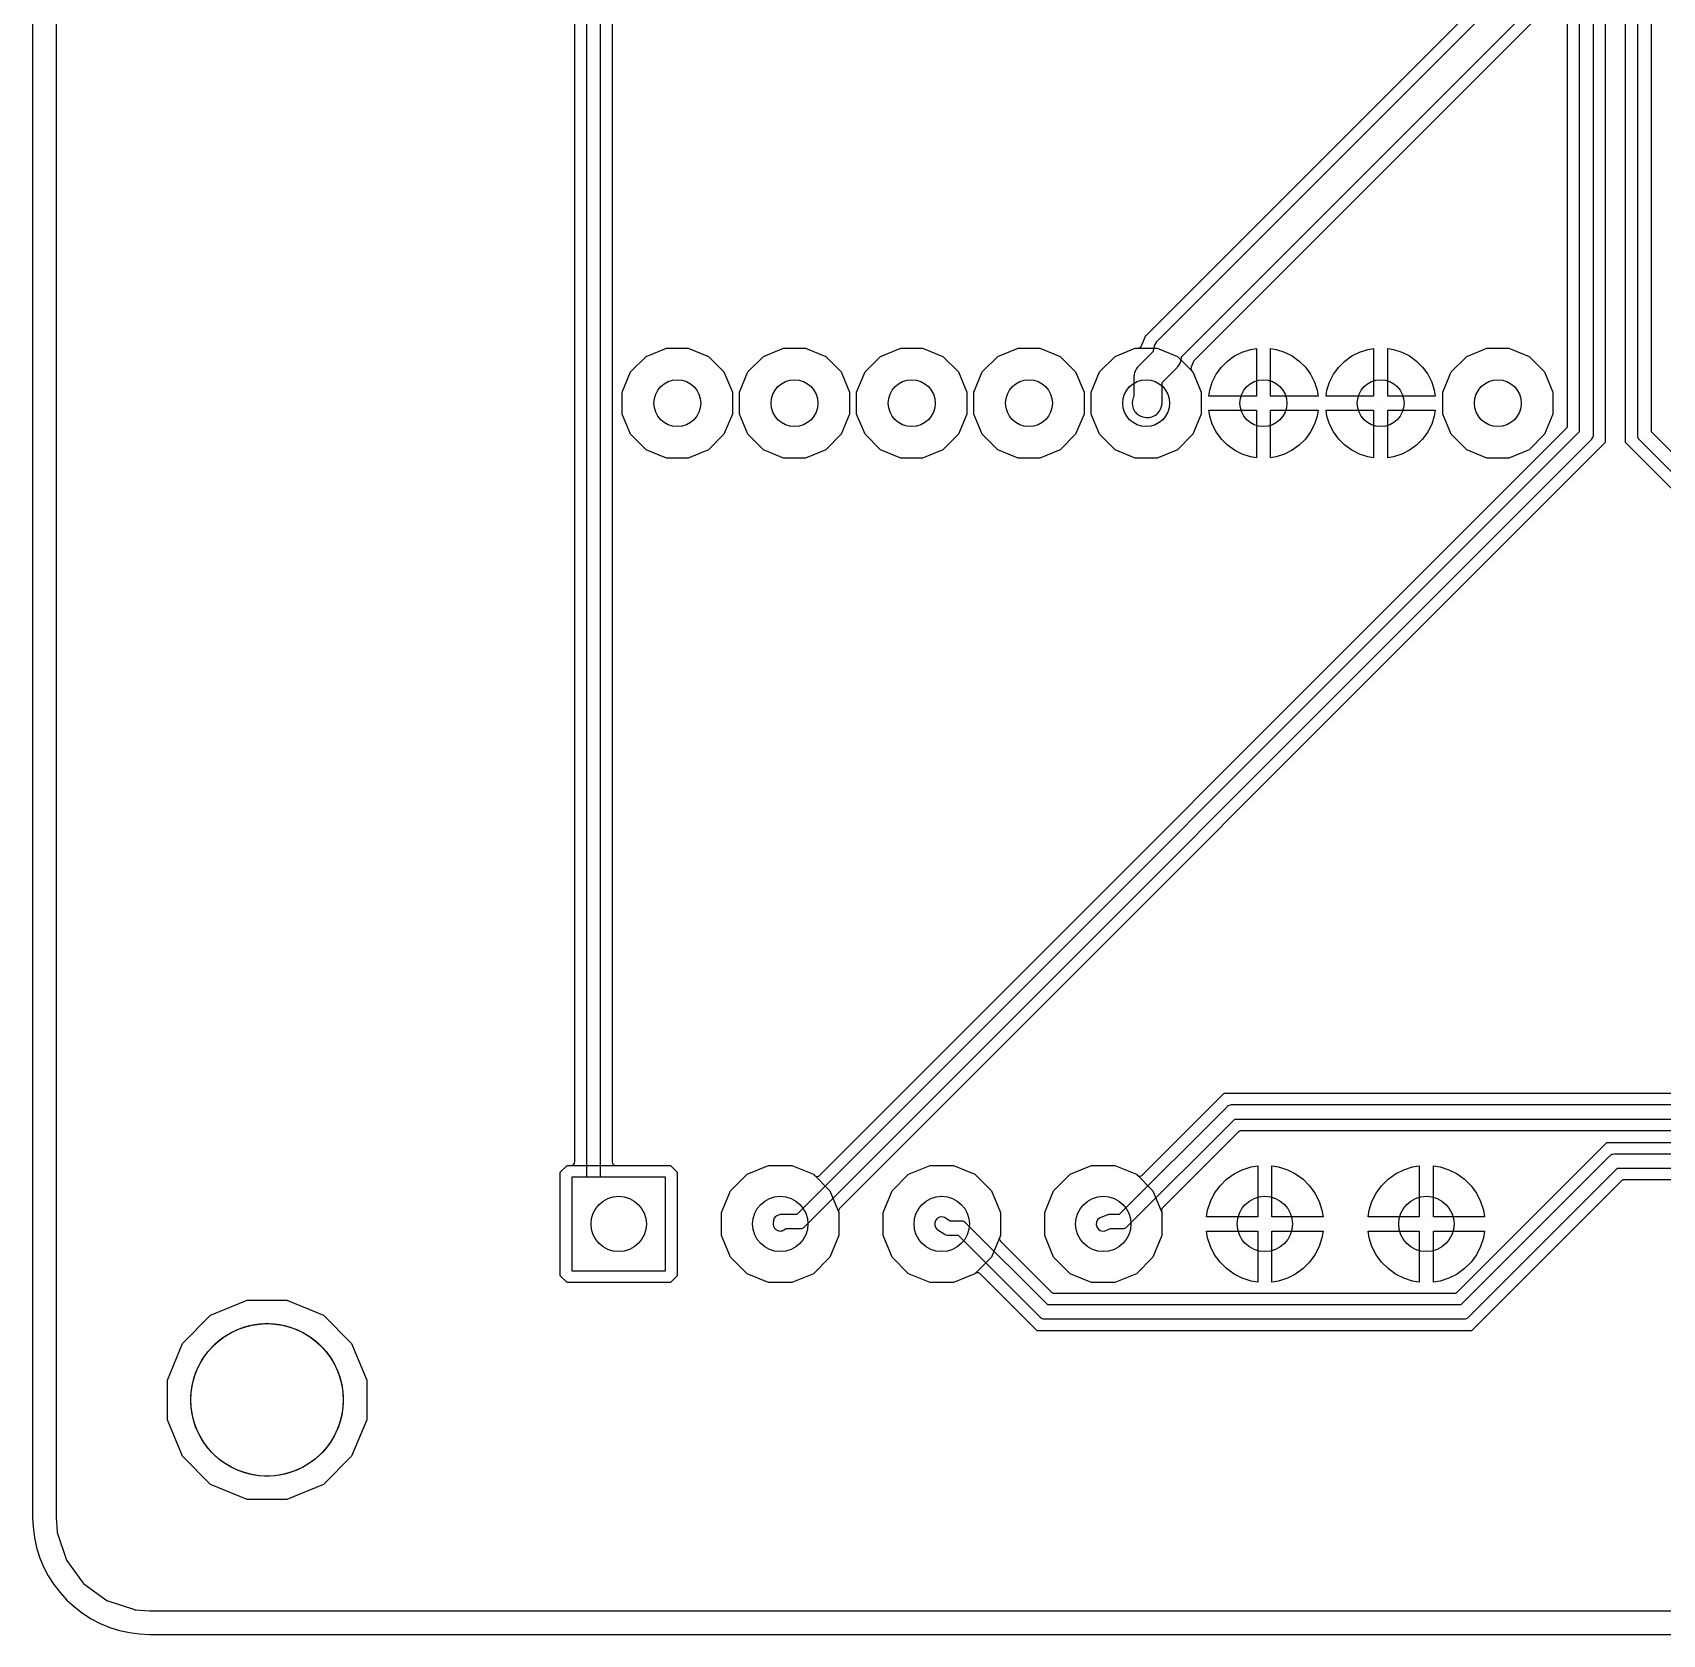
# Model space of a CAD drawing. Header units: inches. Extents: x 0 to 6.5, y 0 to 4.
# Drawn here: x 0 to 1.39, y 0 to 1.366 of the extents above; entities that cross this region are included whole.
import ezdxf

# ---------------------------------------------------------------- set-up
doc = ezdxf.new("R2010")
doc.units = ezdxf.units.IN

msp = doc.modelspace()

# ---------------------------------------------------------------- linework, layer by layer
at = {"layer": '16_copper'}
for points in [[(0.02, 3.9), (0.02, 0.1), (0.02, 0.0999), (0.02, 0.0998), (0.021, 0.0877), (0.021, 0.0874), (0.0211, 0.087), (0.0285, 0.0641), (0.0286, 0.0641), (0.0286, 0.064), (0.0287, 0.0638), (0.0287, 0.0637), (0.0288, 0.0636), (0.0289, 0.0633, 0.006887), (0.029, 0.0633), (0.0431, 0.0438), (0.0432, 0.0437), (0.0432, 0.0437), (0.0435, 0.0434), (0.0437, 0.0432, 0.006878), (0.0438, 0.0431), (0.0633, 0.029), (0.0633, 0.0289), (0.0634, 0.0289), (0.0638, 0.0287), (0.064, 0.0286, 0.00688), (0.0641, 0.0285), (0.087, 0.0211), (0.0873, 0.021), (0.0877, 0.021), (0.0998, 0.02), (0.0999, 0.02), (0.1, 0.02), (6.4, 0.02)], [(1.3415, 1.5211), (1.3415, 1.0164), (0.6884, 0.3633), (0.6884, 0.3632), (0.6883, 0.3632, 0.186412), (0.6876, 0.3608), (0.6877, 0.3604), (0.6877, 0.3601, 0.007491), (0.6878, 0.36), (0.6878, 0.3599), (0.6878, 0.3401), (0.6802, 0.3217), (0.6661, 0.3076), (0.6477, 0.3), (0.6278, 0.3), (0.6095, 0.3076), (0.5954, 0.3217), (0.5878, 0.3401), (0.5878, 0.3599), (0.5954, 0.3783), (0.6095, 0.3924), (0.6278, 0.4), (0.6477, 0.4), (0.6661, 0.3924), (0.6671, 0.3914, 0.414231), (0.6713, 0.3914), (1.3086, 1.0287), (1.3088, 1.029), (1.309, 1.0293, 0.087651), (1.3094, 1.0302), (1.3095, 1.0305, 0.012029), (1.3095, 1.0307), (1.3095, 1.0309), (1.3095, 1.5356)], [(1.3195, 1.529), (1.3195, 1.0255), (0.652, 0.358), (0.638, 0.358), (0.6376, 0.358), (0.6371, 0.3579, 0.313608), (0.6321, 0.3532), (0.6321, 0.353, 0.006507), (0.6321, 0.3528), (0.632, 0.3526), (0.6318, 0.3506), (0.6318, 0.3494), (0.6321, 0.3482, 0.313613), (0.6375, 0.344), (0.6387, 0.3441, 0.153127), (0.6419, 0.3456), (0.6422, 0.346), (0.6545, 0.346), (0.6547, 0.346), (0.6549, 0.346, 0.153128), (0.6583, 0.3473), (0.6587, 0.3478), (1.3297, 1.0188), (1.3299, 1.0189), (1.33, 1.0191, 0.153125), (1.3315, 1.0224), (1.3315, 1.023), (1.3315, 1.5265)]]:
    msp.add_lwpolyline(points, format="xyb", dxfattribs=at)
msp.add_lwpolyline([(1.54, 0.39), (1.5075, 0.39), (1.5075, 0.8965), (1.5075, 0.8967), (1.5075, 0.8969, 0.153128), (1.5062, 0.9003), (1.5057, 0.9007), (1.381, 1.0255), (1.381, 1.5241), (1.3813, 1.5242, 1), (1.3687, 1.5448), (1.3672, 1.5437, 0.509525), (1.3687, 1.5242), (1.369, 1.5241), (1.369, 1.023), (1.369, 1.0228), (1.369, 1.0226, 0.153128), (1.3703, 1.0192), (1.3708, 1.0188), (1.4955, 0.894), (1.4955, 0.39), (1.46, 0.39), (1.46, 0.31), (1.54, 0.31)], format="xyb", close=True, dxfattribs=at)
msp.add_lwpolyline([(1.4846, 0.8908), (1.359, 1.0164), (1.359, 1.5181)], dxfattribs=at)
for points in [[(0.5407, 1.003), (0.5234, 1.0102), (0.5102, 1.0234), (0.503, 1.0407), (0.503, 1.0593), (0.5102, 1.0766), (0.5234, 1.0898), (0.5407, 1.097), (0.5593, 1.097), (0.5766, 1.0898), (0.5898, 1.0766), (0.597, 1.0593), (0.597, 1.0407), (0.5898, 1.0234), (0.5766, 1.0102), (0.5593, 1.003)], [(0.6407, 1.003), (0.6234, 1.0102), (0.6102, 1.0234), (0.603, 1.0407), (0.603, 1.0593), (0.6102, 1.0766), (0.6234, 1.0898), (0.6407, 1.097), (0.6593, 1.097), (0.6766, 1.0898), (0.6898, 1.0766), (0.697, 1.0593), (0.697, 1.0407), (0.6898, 1.0234), (0.6766, 1.0102), (0.6593, 1.003)], [(0.7407, 1.003), (0.7234, 1.0102), (0.7102, 1.0234), (0.703, 1.0407), (0.703, 1.0593), (0.7102, 1.0766), (0.7234, 1.0898), (0.7407, 1.097), (0.7593, 1.097), (0.7766, 1.0898), (0.7898, 1.0766), (0.797, 1.0593), (0.797, 1.0407), (0.7898, 1.0234), (0.7766, 1.0102), (0.7593, 1.003)], [(0.8407, 1.003), (0.8234, 1.0102), (0.8102, 1.0234), (0.803, 1.0407), (0.803, 1.0593), (0.8102, 1.0766), (0.8234, 1.0898), (0.8407, 1.097), (0.8593, 1.097), (0.8766, 1.0898), (0.8898, 1.0766), (0.897, 1.0593), (0.897, 1.0407), (0.8898, 1.0234), (0.8766, 1.0102), (0.8593, 1.003)], [(0.9407, 1.003), (0.9234, 1.0102), (0.9102, 1.0234), (0.903, 1.0407), (0.903, 1.0593), (0.9102, 1.0766), (0.9234, 1.0898), (0.9407, 1.097), (0.9593, 1.097), (0.9766, 1.0898), (0.9898, 1.0766), (0.997, 1.0593), (0.997, 1.0407), (0.9898, 1.0234), (0.9766, 1.0102), (0.9593, 1.003)], [(1.0034, 1.056), (1.0042, 1.061), (1.0064, 1.068), (1.0098, 1.0746), (1.0142, 1.0806), (1.0194, 1.0858), (1.0254, 1.0902), (1.032, 1.0936), (1.039, 1.0958), (1.044, 1.0966), (1.044, 1.056)], [(1.056, 1.056), (1.056, 1.0966), (1.061, 1.0958), (1.068, 1.0936), (1.0746, 1.0902), (1.0806, 1.0858), (1.0858, 1.0806), (1.0902, 1.0746), (1.0936, 1.068), (1.0958, 1.061), (1.0966, 1.056)], [(1.1034, 1.056), (1.1042, 1.061), (1.1064, 1.068), (1.1098, 1.0746), (1.1142, 1.0806), (1.1194, 1.0858), (1.1254, 1.0902), (1.132, 1.0936), (1.139, 1.0958), (1.144, 1.0966), (1.144, 1.056)], [(1.156, 1.056), (1.156, 1.0966), (1.161, 1.0958), (1.168, 1.0936), (1.1746, 1.0902), (1.1806, 1.0858), (1.1858, 1.0806), (1.1902, 1.0746), (1.1936, 1.068), (1.1958, 1.061), (1.1966, 1.056)], [(1.2407, 1.003), (1.2234, 1.0102), (1.2102, 1.0234), (1.203, 1.0407), (1.203, 1.0593), (1.2102, 1.0766), (1.2234, 1.0898), (1.2407, 1.097), (1.2593, 1.097), (1.2766, 1.0898), (1.2898, 1.0766), (1.297, 1.0593), (1.297, 1.0407), (1.2898, 1.0234), (1.2766, 1.0102), (1.2593, 1.003)], [(1.039, 1.0042), (1.032, 1.0064), (1.0254, 1.0098), (1.0194, 1.0142), (1.0142, 1.0194), (1.0098, 1.0254), (1.0064, 1.032), (1.0042, 1.039), (1.0034, 1.044), (1.044, 1.044), (1.044, 1.0034)], [(1.05, 1.05), (1.05, 1.05), (1.05, 1.05), (1.05, 1.05)], [(1.056, 1.044), (1.0966, 1.044), (1.0958, 1.039), (1.0936, 1.032), (1.0902, 1.0254), (1.0858, 1.0194), (1.0806, 1.0142), (1.0746, 1.0098), (1.068, 1.0064), (1.061, 1.0042), (1.056, 1.0034)], [(1.139, 1.0042), (1.132, 1.0064), (1.1254, 1.0098), (1.1194, 1.0142), (1.1142, 1.0194), (1.1098, 1.0254), (1.1064, 1.032), (1.1042, 1.039), (1.1034, 1.044), (1.144, 1.044), (1.144, 1.0034)], [(1.15, 1.05), (1.15, 1.05), (1.15, 1.05), (1.15, 1.05)], [(1.156, 1.044), (1.1966, 1.044), (1.1958, 1.039), (1.1936, 1.032), (1.1902, 1.0254), (1.1858, 1.0194), (1.1806, 1.0142), (1.1746, 1.0098), (1.168, 1.0064), (1.161, 1.0042), (1.156, 1.0034)], [(0.4559, 0.3), (0.45, 0.3059), (0.45, 0.3941), (0.4559, 0.4), (0.5441, 0.4), (0.55, 0.3941), (0.55, 0.3059), (0.5441, 0.3)], [(0.54, 0.39), (0.46, 0.39), (0.46, 0.31), (0.54, 0.31)], [(0.7656, 0.3), (0.7473, 0.3076), (0.7332, 0.3217), (0.7256, 0.3401), (0.7256, 0.3599), (0.7332, 0.3783), (0.7473, 0.3924), (0.7656, 0.4), (0.7855, 0.4), (0.8039, 0.3924), (0.818, 0.3783), (0.8256, 0.3599), (0.8256, 0.3401), (0.818, 0.3217), (0.8039, 0.3076), (0.7855, 0.3)], [(0.9034, 0.3), (0.8851, 0.3076), (0.871, 0.3217), (0.8634, 0.3401), (0.8634, 0.3599), (0.871, 0.3783), (0.8851, 0.3924), (0.9034, 0.4), (0.9233, 0.4), (0.9417, 0.3924), (0.9558, 0.3783), (0.9634, 0.3599), (0.9634, 0.3401), (0.9558, 0.3217), (0.9417, 0.3076), (0.9233, 0.3)], [(1.0015, 0.356), (1.0024, 0.3617), (1.0048, 0.3692), (1.0084, 0.3762), (1.013, 0.3826), (1.0186, 0.3881), (1.025, 0.3928), (1.032, 0.3963), (1.0395, 0.3988), (1.0452, 0.3997), (1.0452, 0.356)], [(1.0572, 0.356), (1.0572, 0.3997), (1.0629, 0.3988), (1.0704, 0.3963), (1.0774, 0.3928), (1.0838, 0.3881), (1.0893, 0.3826), (1.0939, 0.3762), (1.0975, 0.3692), (1.0999, 0.3617), (1.1009, 0.356)], [(1.1393, 0.356), (1.1402, 0.3617), (1.1426, 0.3692), (1.1462, 0.3762), (1.1508, 0.3826), (1.1564, 0.3881), (1.1628, 0.3928), (1.1698, 0.3963), (1.1773, 0.3988), (1.183, 0.3997), (1.183, 0.356)], [(1.195, 0.356), (1.195, 0.3997), (1.2007, 0.3988), (1.2082, 0.3963), (1.2152, 0.3928), (1.2215, 0.3881), (1.2271, 0.3826), (1.2317, 0.3762), (1.2353, 0.3692), (1.2377, 0.3617), (1.2386, 0.356)], [(1.0512, 0.35), (1.0512, 0.35), (1.0512, 0.35), (1.0512, 0.35)], [(1.189, 0.35), (1.189, 0.35), (1.189, 0.35), (1.189, 0.35)], [(1.0395, 0.3012), (1.032, 0.3037), (1.025, 0.3072), (1.0186, 0.3119), (1.013, 0.3174), (1.0084, 0.3238), (1.0048, 0.3308), (1.0024, 0.3383), (1.0015, 0.344), (1.0452, 0.344), (1.0452, 0.3003)], [(1.0572, 0.344), (1.1009, 0.344), (1.0999, 0.3383), (1.0975, 0.3308), (1.0939, 0.3238), (1.0893, 0.3174), (1.0838, 0.3119), (1.0774, 0.3072), (1.0704, 0.3037), (1.0629, 0.3012), (1.0572, 0.3003)], [(1.1773, 0.3012), (1.1698, 0.3037), (1.1628, 0.3072), (1.1564, 0.3119), (1.1508, 0.3174), (1.1462, 0.3238), (1.1426, 0.3308), (1.1402, 0.3383), (1.1393, 0.344), (1.183, 0.344), (1.183, 0.3003)], [(1.195, 0.344), (1.2386, 0.344), (1.2377, 0.3383), (1.2353, 0.3308), (1.2317, 0.3238), (1.2271, 0.3174), (1.2215, 0.3119), (1.2152, 0.3072), (1.2082, 0.3037), (1.2007, 0.3012), (1.195, 0.3003)], [(0.1831, 0.115), (0.1519, 0.1279), (0.1279, 0.1519), (0.115, 0.1831), (0.115, 0.2169), (0.1279, 0.2481), (0.1519, 0.2721), (0.1831, 0.285), (0.2169, 0.285), (0.2481, 0.2721), (0.2721, 0.2481), (0.285, 0.2169), (0.285, 0.1831), (0.2721, 0.1519), (0.2481, 0.1279), (0.2169, 0.115)]]:
    msp.add_lwpolyline(points, close=True, dxfattribs=at)
at = {"layer": '1_copper'}
for points in [[(0.02, 3.9), (0.02, 0.1), (0.02, 0.0999), (0.02, 0.0998), (0.021, 0.0877), (0.021, 0.0874), (0.0211, 0.087), (0.0285, 0.0641), (0.0286, 0.0641), (0.0286, 0.064), (0.0287, 0.0638), (0.0287, 0.0637), (0.0288, 0.0636), (0.0289, 0.0633, 0.006887), (0.029, 0.0633), (0.0431, 0.0438), (0.0432, 0.0437), (0.0432, 0.0437), (0.0435, 0.0434), (0.0437, 0.0432, 0.006878), (0.0438, 0.0431), (0.0633, 0.029), (0.0633, 0.0289), (0.0634, 0.0289), (0.0638, 0.0287), (0.064, 0.0286, 0.00688), (0.0641, 0.0285), (0.087, 0.0211), (0.0873, 0.021), (0.0877, 0.021), (0.0998, 0.02), (0.0999, 0.02), (0.1, 0.02), (6.4, 0.02)], [(0.4945, 2.0546), (0.4945, 0.403), (0.4945, 0.4028, 0.392588), (0.4975, 0.4), (0.5441, 0.4), (0.55, 0.3941), (0.55, 0.3059), (0.5441, 0.3), (0.4559, 0.3), (0.45, 0.3059), (0.45, 0.3941), (0.4559, 0.4), (0.4595, 0.4), (0.4597, 0.4, 0.392588), (0.4625, 0.403), (0.4625, 2.0691)], [(1.3777, 1.4731), (0.9909, 1.0863), (0.9907, 1.086), (0.9905, 1.0857, 0.070573), (0.9901, 1.085), (0.9901, 1.0849), (0.9884, 1.0807), (0.9884, 1.0806), (0.9883, 1.0806, 0.17561), (0.9884, 1.0786), (0.9885, 1.0782), (0.9885, 1.0782), (0.9885, 1.0781), (0.9888, 1.0778), (0.989, 1.0775, 0.005874), (0.989, 1.0774), (0.9898, 1.0766), (0.997, 1.0593), (0.997, 1.0407), (0.9898, 1.0234), (0.9766, 1.0102), (0.9593, 1.003), (0.9407, 1.003), (0.9234, 1.0102), (0.9102, 1.0234), (0.903, 1.0407), (0.903, 1.0593), (0.9102, 1.0766), (0.9234, 1.0898), (0.9407, 1.097), (0.9432, 1.097, 0.229634), (0.9456, 1.0981), (0.9458, 1.0985), (0.946, 1.0988, 0.00789), (0.946, 1.0989), (0.9493, 1.107), (1.357, 1.5147)], [(1.361, 1.5045), (0.9595, 1.103), (0.9592, 1.1026), (0.9589, 1.1023, 0.144213), (0.9561, 1.0961), (0.9561, 1.0957, 0.015609), (0.956, 1.0949), (0.956, 1.0945), (0.956, 1.094), (0.943, 1.081), (0.9427, 1.0806), (0.9424, 1.0803, 0.144213), (0.9396, 1.0741), (0.9396, 1.0737, 0.015609), (0.9395, 1.0729), (0.9395, 1.0725), (0.9395, 1.0558), (0.9389, 1.0546, 0.415589), (0.9455, 1.0389), (0.9471, 1.0383, 0.487073), (0.9634, 1.0493), (0.9635, 1.0498), (0.9635, 1.0505), (0.9635, 1.0675), (0.9765, 1.0805), (0.9768, 1.0809), (0.9771, 1.0812, 0.144213), (0.9799, 1.0874), (0.9799, 1.0878, 0.015609), (0.98, 1.0886), (0.98, 1.089), (0.98, 1.0895), (1.3745, 1.484)], [(1.4436, 0.4295), (1.0309, 0.4295), (1.0305, 0.4295), (1.0302, 0.4294, 0.087654), (1.0292, 0.429), (1.029, 0.4288), (1.0287, 0.4286), (0.9638, 0.3637), (0.9638, 0.3637), (0.9637, 0.3636), (0.9635, 0.3633), (0.9633, 0.363, 0.120548), (0.963, 0.3612), (0.9631, 0.3608), (0.9631, 0.3605, 0.006888), (0.9632, 0.3604), (0.9634, 0.3599), (0.9634, 0.3401), (0.9558, 0.3217), (0.9417, 0.3076), (0.9233, 0.3), (0.9034, 0.3), (0.8851, 0.3076), (0.871, 0.3217), (0.8634, 0.3401), (0.8634, 0.3599), (0.871, 0.3783), (0.8851, 0.3924), (0.9034, 0.4), (0.9233, 0.4), (0.9417, 0.3924), (0.9424, 0.3917, 0.414231), (0.9466, 0.3917), (1.0164, 0.4615), (1.4386, 0.4615)], [(1.444, 0.4515), (1.023, 0.4515), (1.0228, 0.4515), (1.0226, 0.4515, 0.153128), (1.0192, 0.4502), (1.0188, 0.4497), (0.927, 0.358), (0.9185, 0.358), (0.9183, 0.358), (0.9181, 0.358, 0.050693), (0.9169, 0.3578), (0.9163, 0.3576), (0.9112, 0.3556), (0.9101, 0.355, 0.857953), (0.915, 0.3442), (0.9156, 0.3444), (0.9196, 0.346), (0.9295, 0.346), (0.9297, 0.346), (0.9299, 0.346, 0.153128), (0.9333, 0.3473), (0.9337, 0.3478), (1.0255, 0.4395), (1.4465, 0.4395)], [(1.447, 0.3875), (1.3574, 0.3875), (1.357, 0.3875), (1.3567, 0.3874, 0.087654), (1.3557, 0.387), (1.3555, 0.3868), (1.3552, 0.3866), (1.2276, 0.259), (0.8569, 0.259), (0.8082, 0.3077), (0.808, 0.3078, 0.334181), (0.804, 0.3077), (0.8039, 0.3076), (0.7855, 0.3), (0.7656, 0.3), (0.7473, 0.3076), (0.7332, 0.3217), (0.7256, 0.3401), (0.7256, 0.3599), (0.7332, 0.3783), (0.7473, 0.3924), (0.7656, 0.4), (0.7855, 0.4), (0.8039, 0.3924), (0.818, 0.3783), (0.8256, 0.3599), (0.8256, 0.3401), (0.825, 0.3387, 0.229642), (0.8252, 0.3361), (0.8254, 0.3358), (0.8256, 0.3355, 0.007896), (0.8257, 0.3354), (0.8692, 0.2919), (0.8695, 0.2917), (0.8698, 0.2915, 0.087651), (0.8707, 0.2911), (0.871, 0.291), (0.8714, 0.291), (1.2131, 0.291), (1.2135, 0.291), (1.2138, 0.2911, 0.087654), (1.2148, 0.2915), (1.215, 0.2917), (1.2153, 0.2919), (1.3429, 0.4195), (1.4396, 0.4195)], [(1.445, 0.4095), (1.3495, 0.4095), (1.3493, 0.4095), (1.3491, 0.4095, 0.153128), (1.3457, 0.4082), (1.3453, 0.4077), (1.2185, 0.281), (0.866, 0.281), (0.7962, 0.3507), (0.7961, 0.3509), (0.7959, 0.351, 0.153125), (0.7926, 0.3525), (0.792, 0.3525), (0.7828, 0.3525), (0.7788, 0.355), (0.7778, 0.3556, 0.857948), (0.7718, 0.3453), (0.7723, 0.345), (0.7777, 0.3415), (0.7779, 0.3414), (0.7781, 0.3413, 0.101643), (0.7804, 0.3405), (0.781, 0.3405), (0.7895, 0.3405), (0.8593, 0.2708), (0.8594, 0.2706), (0.8596, 0.2705, 0.153125), (0.8629, 0.269), (0.8635, 0.269), (1.221, 0.269), (1.2212, 0.269), (1.2214, 0.269, 0.153128), (1.2248, 0.2703), (1.2252, 0.2708), (1.352, 0.3975), (1.4475, 0.3975)]]:
    msp.add_lwpolyline(points, format="xyb", dxfattribs=at)
msp.add_lwpolyline([(0.4725, 2.0625), (0.4725, 0.39), (0.46, 0.39), (0.46, 0.31), (0.54, 0.31), (0.54, 0.39), (0.4845, 0.39), (0.4845, 2.06)], dxfattribs=at)
for points in [[(0.5407, 1.003), (0.5234, 1.0102), (0.5102, 1.0234), (0.503, 1.0407), (0.503, 1.0593), (0.5102, 1.0766), (0.5234, 1.0898), (0.5407, 1.097), (0.5593, 1.097), (0.5766, 1.0898), (0.5898, 1.0766), (0.597, 1.0593), (0.597, 1.0407), (0.5898, 1.0234), (0.5766, 1.0102), (0.5593, 1.003)], [(0.6407, 1.003), (0.6234, 1.0102), (0.6102, 1.0234), (0.603, 1.0407), (0.603, 1.0593), (0.6102, 1.0766), (0.6234, 1.0898), (0.6407, 1.097), (0.6593, 1.097), (0.6766, 1.0898), (0.6898, 1.0766), (0.697, 1.0593), (0.697, 1.0407), (0.6898, 1.0234), (0.6766, 1.0102), (0.6593, 1.003)], [(0.7407, 1.003), (0.7234, 1.0102), (0.7102, 1.0234), (0.703, 1.0407), (0.703, 1.0593), (0.7102, 1.0766), (0.7234, 1.0898), (0.7407, 1.097), (0.7593, 1.097), (0.7766, 1.0898), (0.7898, 1.0766), (0.797, 1.0593), (0.797, 1.0407), (0.7898, 1.0234), (0.7766, 1.0102), (0.7593, 1.003)], [(0.8407, 1.003), (0.8234, 1.0102), (0.8102, 1.0234), (0.803, 1.0407), (0.803, 1.0593), (0.8102, 1.0766), (0.8234, 1.0898), (0.8407, 1.097), (0.8593, 1.097), (0.8766, 1.0898), (0.8898, 1.0766), (0.897, 1.0593), (0.897, 1.0407), (0.8898, 1.0234), (0.8766, 1.0102), (0.8593, 1.003)], [(1.0034, 1.056), (1.0042, 1.061), (1.0064, 1.068), (1.0098, 1.0746), (1.0142, 1.0806), (1.0194, 1.0858), (1.0254, 1.0902), (1.032, 1.0936), (1.039, 1.0958), (1.044, 1.0966), (1.044, 1.056)], [(1.056, 1.056), (1.056, 1.0966), (1.061, 1.0958), (1.068, 1.0936), (1.0746, 1.0902), (1.0806, 1.0858), (1.0858, 1.0806), (1.0902, 1.0746), (1.0936, 1.068), (1.0958, 1.061), (1.0966, 1.056)], [(1.1034, 1.056), (1.1042, 1.061), (1.1064, 1.068), (1.1098, 1.0746), (1.1142, 1.0806), (1.1194, 1.0858), (1.1254, 1.0902), (1.132, 1.0936), (1.139, 1.0958), (1.144, 1.0966), (1.144, 1.056)], [(1.156, 1.056), (1.156, 1.0966), (1.161, 1.0958), (1.168, 1.0936), (1.1746, 1.0902), (1.1806, 1.0858), (1.1858, 1.0806), (1.1902, 1.0746), (1.1936, 1.068), (1.1958, 1.061), (1.1966, 1.056)], [(1.2407, 1.003), (1.2234, 1.0102), (1.2102, 1.0234), (1.203, 1.0407), (1.203, 1.0593), (1.2102, 1.0766), (1.2234, 1.0898), (1.2407, 1.097), (1.2593, 1.097), (1.2766, 1.0898), (1.2898, 1.0766), (1.297, 1.0593), (1.297, 1.0407), (1.2898, 1.0234), (1.2766, 1.0102), (1.2593, 1.003)], [(1.039, 1.0042), (1.032, 1.0064), (1.0254, 1.0098), (1.0194, 1.0142), (1.0142, 1.0194), (1.0098, 1.0254), (1.0064, 1.032), (1.0042, 1.039), (1.0034, 1.044), (1.044, 1.044), (1.044, 1.0034)], [(1.05, 1.05), (1.05, 1.05), (1.05, 1.05), (1.05, 1.05)], [(1.056, 1.044), (1.0966, 1.044), (1.0958, 1.039), (1.0936, 1.032), (1.0902, 1.0254), (1.0858, 1.0194), (1.0806, 1.0142), (1.0746, 1.0098), (1.068, 1.0064), (1.061, 1.0042), (1.056, 1.0034)], [(1.139, 1.0042), (1.132, 1.0064), (1.1254, 1.0098), (1.1194, 1.0142), (1.1142, 1.0194), (1.1098, 1.0254), (1.1064, 1.032), (1.1042, 1.039), (1.1034, 1.044), (1.144, 1.044), (1.144, 1.0034)], [(1.15, 1.05), (1.15, 1.05), (1.15, 1.05), (1.15, 1.05)], [(1.156, 1.044), (1.1966, 1.044), (1.1958, 1.039), (1.1936, 1.032), (1.1902, 1.0254), (1.1858, 1.0194), (1.1806, 1.0142), (1.1746, 1.0098), (1.168, 1.0064), (1.161, 1.0042), (1.156, 1.0034)], [(0.6278, 0.3), (0.6095, 0.3076), (0.5954, 0.3217), (0.5878, 0.3401), (0.5878, 0.3599), (0.5954, 0.3783), (0.6095, 0.3924), (0.6278, 0.4), (0.6477, 0.4), (0.6661, 0.3924), (0.6802, 0.3783), (0.6878, 0.3599), (0.6878, 0.3401), (0.6802, 0.3217), (0.6661, 0.3076), (0.6477, 0.3)], [(1.0015, 0.356), (1.0024, 0.3617), (1.0048, 0.3692), (1.0084, 0.3762), (1.013, 0.3826), (1.0186, 0.3881), (1.025, 0.3928), (1.032, 0.3963), (1.0395, 0.3988), (1.0452, 0.3997), (1.0452, 0.356)], [(1.0572, 0.356), (1.0572, 0.3997), (1.0629, 0.3988), (1.0704, 0.3963), (1.0774, 0.3928), (1.0838, 0.3881), (1.0893, 0.3826), (1.0939, 0.3762), (1.0975, 0.3692), (1.0999, 0.3617), (1.1009, 0.356)], [(1.1393, 0.356), (1.1402, 0.3617), (1.1426, 0.3692), (1.1462, 0.3762), (1.1508, 0.3826), (1.1564, 0.3881), (1.1628, 0.3928), (1.1698, 0.3963), (1.1773, 0.3988), (1.183, 0.3997), (1.183, 0.356)], [(1.195, 0.356), (1.195, 0.3997), (1.2007, 0.3988), (1.2082, 0.3963), (1.2152, 0.3928), (1.2215, 0.3881), (1.2271, 0.3826), (1.2317, 0.3762), (1.2353, 0.3692), (1.2377, 0.3617), (1.2386, 0.356)], [(1.0512, 0.35), (1.0512, 0.35), (1.0512, 0.35), (1.0512, 0.35)], [(1.189, 0.35), (1.189, 0.35), (1.189, 0.35), (1.189, 0.35)], [(1.0395, 0.3012), (1.032, 0.3037), (1.025, 0.3072), (1.0186, 0.3119), (1.013, 0.3174), (1.0084, 0.3238), (1.0048, 0.3308), (1.0024, 0.3383), (1.0015, 0.344), (1.0452, 0.344), (1.0452, 0.3003)], [(1.0572, 0.344), (1.1009, 0.344), (1.0999, 0.3383), (1.0975, 0.3308), (1.0939, 0.3238), (1.0893, 0.3174), (1.0838, 0.3119), (1.0774, 0.3072), (1.0704, 0.3037), (1.0629, 0.3012), (1.0572, 0.3003)], [(1.1773, 0.3012), (1.1698, 0.3037), (1.1628, 0.3072), (1.1564, 0.3119), (1.1508, 0.3174), (1.1462, 0.3238), (1.1426, 0.3308), (1.1402, 0.3383), (1.1393, 0.344), (1.183, 0.344), (1.183, 0.3003)], [(1.195, 0.344), (1.2386, 0.344), (1.2377, 0.3383), (1.2353, 0.3308), (1.2317, 0.3238), (1.2271, 0.3174), (1.2215, 0.3119), (1.2152, 0.3072), (1.2082, 0.3037), (1.2007, 0.3012), (1.195, 0.3003)], [(0.1831, 0.115), (0.1519, 0.1279), (0.1279, 0.1519), (0.115, 0.1831), (0.115, 0.2169), (0.1279, 0.2481), (0.1519, 0.2721), (0.1831, 0.285), (0.2169, 0.285), (0.2481, 0.2721), (0.2721, 0.2481), (0.285, 0.2169), (0.285, 0.1831), (0.2721, 0.1519), (0.2481, 0.1279), (0.2169, 0.115)]]:
    msp.add_lwpolyline(points, close=True, dxfattribs=at)
at = {"layer": 'drills_NPTH'}
msp.add_circle((0.2, 0.2), 0.065, dxfattribs=at)
at = {"layer": 'drills_PTH'}
for centre, radius in [((0.55, 1.05), 0.02), ((0.65, 1.05), 0.02), ((0.75, 1.05), 0.02), ((0.85, 1.05), 0.02), ((0.95, 1.05), 0.02), ((1.05, 1.05), 0.02), ((1.15, 1.05), 0.02), ((1.25, 1.05), 0.02), ((0.5, 0.35), 0.0236), ((0.6378, 0.35), 0.0236), ((0.7756, 0.35), 0.0236), ((0.9134, 0.35), 0.0236), ((1.0512, 0.35), 0.0236), ((1.189, 0.35), 0.0236)]:
    msp.add_circle(centre, radius, dxfattribs=at)
at = {"layer": 'holes'}
msp.add_lwpolyline([(0.265, 0.1979), (0.2647, 0.1936), (0.2642, 0.1894), (0.2633, 0.1852), (0.2622, 0.1811), (0.2609, 0.1771), (0.2592, 0.1732), (0.2574, 0.1693), (0.2552, 0.1657), (0.2529, 0.1621), (0.2503, 0.1587), (0.2475, 0.1555), (0.2445, 0.1525), (0.2413, 0.1497), (0.2379, 0.1471), (0.2343, 0.1448), (0.2307, 0.1426), (0.2268, 0.1408), (0.2229, 0.1391), (0.2189, 0.1378), (0.2148, 0.1367), (0.2106, 0.1358), (0.2064, 0.1353), (0.2021, 0.135), (0.1979, 0.135), (0.1936, 0.1353), (0.1894, 0.1358), (0.1852, 0.1367), (0.1811, 0.1378), (0.1771, 0.1391), (0.1732, 0.1408), (0.1693, 0.1426), (0.1657, 0.1448), (0.1621, 0.1471), (0.1587, 0.1497), (0.1555, 0.1525), (0.1525, 0.1555), (0.1497, 0.1587), (0.1471, 0.1621), (0.1448, 0.1657), (0.1426, 0.1693), (0.1408, 0.1732), (0.1391, 0.1771), (0.1378, 0.1811), (0.1367, 0.1852), (0.1358, 0.1894), (0.1353, 0.1936), (0.135, 0.1979), (0.135, 0.2021), (0.1353, 0.2064), (0.1358, 0.2106), (0.1367, 0.2148), (0.1378, 0.2189), (0.1391, 0.2229), (0.1408, 0.2268), (0.1426, 0.2307), (0.1448, 0.2343), (0.1471, 0.2379), (0.1497, 0.2413), (0.1525, 0.2445), (0.1555, 0.2475), (0.1587, 0.2503), (0.1621, 0.2529), (0.1657, 0.2552), (0.1693, 0.2574), (0.1732, 0.2592), (0.1771, 0.2609), (0.1811, 0.2622), (0.1852, 0.2633), (0.1894, 0.2642), (0.1936, 0.2647), (0.1979, 0.265), (0.2021, 0.265), (0.2064, 0.2647), (0.2106, 0.2642), (0.2148, 0.2633), (0.2189, 0.2622), (0.2229, 0.2609), (0.2268, 0.2592), (0.2307, 0.2574), (0.2343, 0.2552), (0.2379, 0.2529), (0.2413, 0.2503), (0.2445, 0.2475), (0.2475, 0.2445), (0.2503, 0.2413), (0.2529, 0.2379), (0.2552, 0.2343), (0.2574, 0.2307), (0.2592, 0.2268), (0.2609, 0.2229), (0.2622, 0.2189), (0.2633, 0.2148), (0.2642, 0.2106), (0.2647, 0.2064), (0.265, 0.2021), (0.265, 0.1979)], close=True, dxfattribs=at)
at = {"layer": 'outline'}
msp.add_lwpolyline([(0, 3.9), (0, 0.1), (0, 0.1), (0.0004, 0.0913), (0.0015, 0.0826), (0.0034, 0.0741), (0.006, 0.0658), (0.0094, 0.0577), (0.0134, 0.05), (0.0181, 0.0426), (0.0234, 0.0357), (0.0293, 0.0293), (0.0357, 0.0234), (0.0426, 0.0181), (0.05, 0.0134), (0.0577, 0.0094), (0.0658, 0.006), (0.0741, 0.0034), (0.0826, 0.0015), (0.0913, 0.0004), (0.1, 0), (6.4, 0)], dxfattribs=at)

doc.saveas('drawing.dxf')
